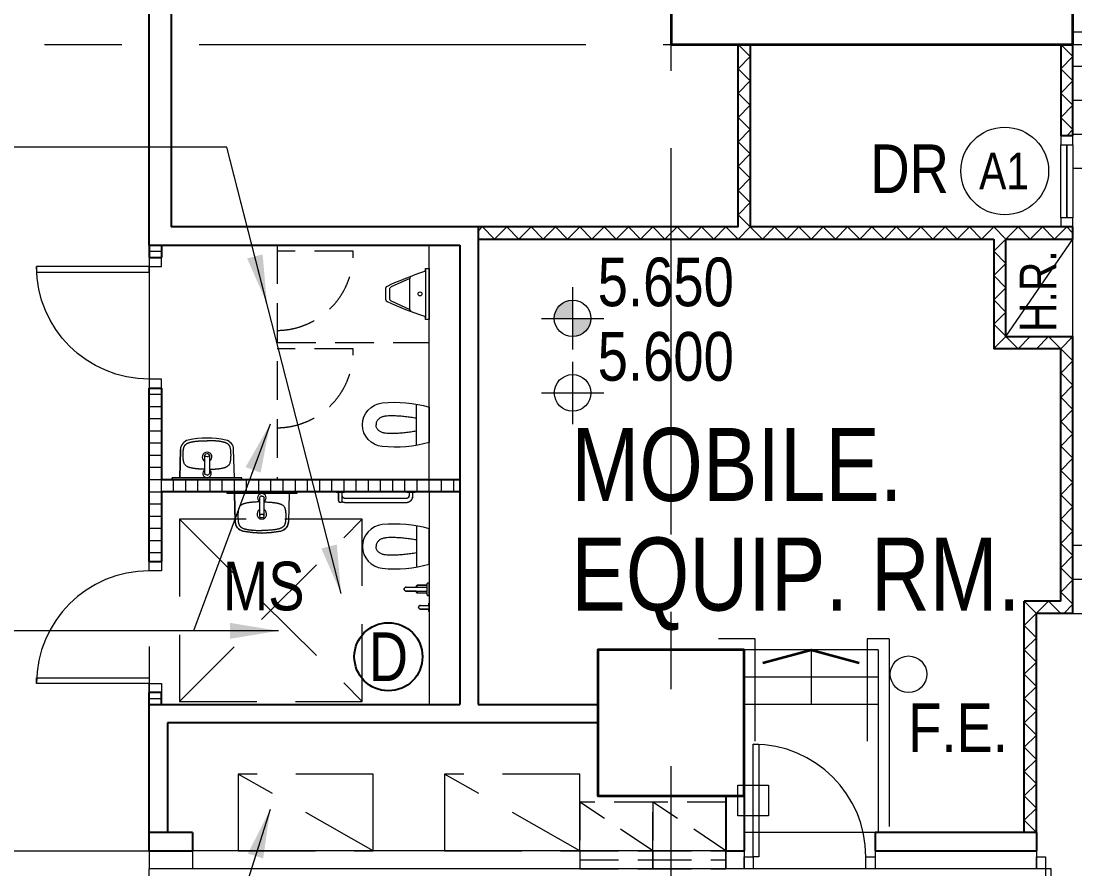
# Model space of a CAD drawing. Header units: millimetres. Extents: x 833576263 to 1668046980, y 817519639 to 1636103653.
# Drawn here: x 833988453 to 833997106, y 818040152 to 818047119 of the extents above; entities that cross this region are included whole.
import ezdxf
from ezdxf.enums import TextEntityAlignment as Align

# ---------------------------------------------------------------- set-up
doc = ezdxf.new("R2010")
doc.units = ezdxf.units.MM
doc.header["$LTSCALE"] = 100
doc.header["$MEASUREMENT"] = 0
for name, pattern in [('R_P_Grid$0$CENTER', [50.8, 31.75, -6.35, 6.35, -6.35]), ('R_P_LG$0$HIDDEN', [9.525, 6.35, -3.175]), ('R_P_LG$0$HIDDEN2', [4.7625, 3.175, -1.5875])]:
    doc.linetypes.add(name, pattern=pattern)
for name, color, linetype, lineweight in [('R_P_Grid$0$RDA0251', 1, 'R_P_Grid$0$CENTER', 18), ('R_P_LG$0$RDA0321', 7, 'Continuous', 18), ('R_P_LG$0$RDA0322', 1, 'Continuous', 18), ('R_P_LG$0$RDA04011', 4, 'Continuous', 25), ('R_P_LG$0$RDA04031', 3, 'Continuous', 25), ('R_P_LG$0$RDA0506', 7, 'Continuous', 18), ('R_P_LG$0$RDA0621', 7, 'Continuous', 13), ('R_P_LG$0$RDA0624', 7, 'Continuous', 13), ('R_P_LG$0$RDA2141', 6, 'Continuous', 13), ('R_P_LG$0$RDA2142', 1, 'Continuous', 18), ('R_P_LG$0$RDA2202', 3, 'Continuous', 25), ('R_P_LG$0$RDA2203', 11, 'Continuous', 25), ('R_P_LG$0$RDA2301', 7, 'Continuous', 18), ('R_P_LG$0$RDA2401', 1, 'Continuous', 18), ('R_P_LG$0$RDA2804S', 2, 'Continuous', 35), ('R_P_LG$0$RDA3151', 1, 'Continuous', 18), ('R_P_LG$0$RDA5801', 1, 'Continuous', 18), ('R_P_LG$0$RDA5802', 1, 'Continuous', 18), ('R_P_LG$0$RDA7401', 4, 'Continuous', 18), ('R_P_LG$0$RDA8301', 7, 'Continuous', 18)]:
    doc.layers.add(name, color=color, linetype=linetype, lineweight=lineweight)
doc.layers.add('R_P_LG$0$RDA0801', color=1, linetype='R_P_LG$0$HIDDEN2', lineweight=18, plot=False)
doc.layers.add('X-REF', color=7, linetype='Continuous')
doc.styles.add('R_P_LG$0$Arial', font='arial.ttf', dxfattribs={"width": 0.8})
doc.styles.add('R_P_LG$0$romans', font='arial.ttf', dxfattribs={"width": 0.8})
doc.dimstyles.new('R_P_LG$0$M_200LA', dxfattribs={"dimscale": 200, "dimtxt": 2.5, "dimasz": 2, "dimexe": 0.8, "dimexo": 0, "dimgap": 0.75, "dimtad": 1, "dimdec": 0, "dimrnd": 1, "dimzin": 12, "dimdsep": 46, "dimtxsty": 'R_P_LG$0$romans', "dimcen": 2, "dimdle": 1, "dimclrd": 7, "dimclre": 7, "dimclrt": 4, "dimaunit": 1, "dimadec": 3, "dimazin": 0, "dimtfac": 1, "dimtdec": 0, "dimtix": 1, "dimtmove": 2, "dimatfit": 3, "dimfxl": 1, "dimtolj": 1, "dimlwd": 18, "dimlwe": 18, "dimarcsym": 0})

# ---------------------------------------------------------------- blocks, each defined once
blk = doc.blocks.new('R_P_Grid')
at = {"layer": 'R_P_Grid$0$RDA0251'}
for p, q in [((833993790, 818027660), (833993790, 818124763.4)), ((833964515, 818046926.7), (834072885.2, 818046926.7))]:
    blk.add_line(p, q, dxfattribs=at)
blk = doc.blocks.new('R_P_LG$0$P46A_FS_Inlet_Sprinkler - Type 1-V134-LG_F _5_000 Mpd_')
at = {"layer": 'R_P_LG$0$RDA5802', "linetype": 'R_P_LG$0$HIDDEN'}
blk.add_line((-670, -75), (440, -703.3), dxfattribs=at)
blk.add_lwpolyline([(440, -75), (-670, -75), (-670, -703.3), (440, -703.3)], close=True, dxfattribs=at)
blk = doc.blocks.new('R_P_LG$0$P46A_FS_INLET_STAIRCASE - Type 1-5255599-LG_F _5_000 Mpd_')
at = {"layer": 'R_P_LG$0$RDA5802', "linetype": 'R_P_LG$0$HIDDEN2'}
for p, q in [((-175, 75), (-175, -75)), ((425, 75), (-175, 75)), ((425, 0), (-175, 0)), ((425, -75), (425, 75)), ((-175, -75), (425, -475))]:
    blk.add_line(p, q, dxfattribs=at)
blk.add_lwpolyline([(425, -75), (-175, -75), (-175, -475), (425, -475)], close=True, dxfattribs=at)
blk = doc.blocks.new('R_P_LG$0$AP_600')
at = {"layer": 'R_P_LG$0$RDA3151'}
for points in [[(0, 0), (75, 0), (75, 100), (0, 100)], [(75, 50), (75, 100), (675, 100), (675, 50)], [(675, 0), (750, 0), (750, 100), (675, 100)], [(75, 0), (75, 50), (675, 50), (675, 0)]]:
    blk.add_lwpolyline(points, close=True, dxfattribs=at)
blk = doc.blocks.new('R_P_LG$0$D-925')
at = {"layer": 'R_P_LG$0$RDA3151'}
for points in [[(75, 100), (75, 1025), (120, 1025), (120, 100)], [(0, 100), (75, 100), (75, 0), (0, 0)], [(1075, 100), (1075, 0), (1000, 0), (1000, 100)]]:
    blk.add_lwpolyline(points, close=True, dxfattribs=at)
blk.add_arc((75, 100), 925, 0, 90, dxfattribs=at)
blk = doc.blocks.new('R_P_LG$0$LMark-FFL-1')
h = blk.add_hatch(color=256)
h.paths.add_polyline_path([(0, 0.75, 0.414214), (-0.75, 0), (0, 0)])
h.paths.add_polyline_path([(0.75, 0), (0, 0), (0, -0.75, 0.414214)])
for p, q in [((0, 1.28), (0, -1.28)), ((-1.28, 0), (1.28, 0))]:
    blk.add_line(p, q)
blk.add_circle((0, 0), 0.75)
at = {"color": 7, "style": 'R_P_LG$0$romans', "width": 0.8}
blk.add_attdef('FFL', (1.03, 1.03), '', height=2, dxfattribs=at)
blk = doc.blocks.new('R_P_LG$0$LMark-SFL-1')
for p, q in [((0, 1.28), (0, -1.28)), ((-1.28, 0), (1.28, 0))]:
    blk.add_line(p, q)
blk.add_circle((0, 0), 0.75)
at = {"color": 7, "style": 'R_P_LG$0$romans', "width": 0.8}
blk.add_attdef('SFL', (1.03, 1.03), '', height=2, dxfattribs=at)
blk = doc.blocks.new('R_P_LG$0$Disable_WC_SET_1')
at = {"layer": 'R_P_LG$0$RDA7401'}
for p, q in [((435, 1089.1), (435, 1660.9)), ((450, 1660.9), (435, 1660.9)), ((450, 1660.9), (450, 1089.1)), ((435, 1599.5), (202.9, 1593.5)), ((400, 1394), (250, 1394)), ((250, 1356), (400, 1356)), ((435, 1150.5), (202.9, 1156.5)), ((450, 1089.1), (435, 1089.1)), ((378, 746.9), (445, 746.9)), ((378, 714.9), (445, 714.9)), ((450, 765.9), (445, 765.9)), ((445, 765.9), (445, 730.9)), ((445, 730.9), (445, 695.9)), ((445, 695.9), (450, 695.9)), ((450, 765.9), (450, 730.9)), ((450, 730.9), (450, 695.9)), ((362, 692.2), (362, 188.7)), ((394, 188.7), (394, 692.2)), ((-368.3, 189.8), (-368.3, 16.5)), ((-334.3, 189.8), (-334.3, 16.5)), ((450, 185), (445, 185)), ((445, 185), (445, 115)), ((450, 185), (450, 115)), ((-384.2, 16.5), (-384.2, 98.5)), ((-370, 98.5), (-384.2, 98.5)), ((-368.3, 98.5), (-384.2, 98.5)), ((-371.4, 109), (-368.3, 109)), ((-334.3, 109), (-331.1, 109)), ((-334.3, 98.5), (-318.3, 98.5)), ((-332.5, 98.5), (-318.3, 98.5)), ((-318.3, 16.5), (-318.3, 98.5)), ((169.5, 106.2), (-169.5, 106.2)), ((445, 166), (418, 166)), ((418, 134), (445, 134)), ((445, 115), (450, 115)), ((-516, 72), (-516, 5)), ((-484, 72), (-484, 5)), ((-403.1, 12.7), (-404, 0)), ((-404, 0), (-298.5, 0)), ((-399, 16.5), (-303.5, 16.5)), ((-299.4, 12.7), (-298.5, 0))]:
    blk.add_line(p, q, dxfattribs=at)
for points in [[(450, 1089.1), (435, 1089.1), (435, 1150.5), (202.9, 1156.5, -0.345297), (126.8, 1219.5, -0.107765), (126.8, 1530.5, -0.345297), (202.9, 1593.5), (435, 1599.5), (435, 1660.9), (450, 1660.9)], [(450, 115), (450, 185), (445, 185), (445, 166), (418, 166, -0.415048), (394, 188.7), (394, 692.2, -0.399812), (416.8, 714.9), (445, 714.9), (445, 695.9), (450, 695.9), (450, 765.9), (445, 765.9), (445, 746.9), (378, 746.9, 0.726793), (368.6, 718, 0.125016), (362, 692.2), (362, 188.7, 0.413899), (418, 134), (445, 134), (445, 115)], [(145.7, 0), (145.7, 0, 0.093222), (179.1, 386.7, 0.904884), (-179.1, 386.7, 0.093222), (-145.7, 0)], [(-404, 0), (-403.1, 12.7, -0.401126), (-399, 16.5), (-384.2, 16.5), (-384.2, 98.5, -0.358872), (-371.4, 109), (-368.3, 109), (-368.3, 189.8, -1), (-334.3, 189.8), (-334.3, 109), (-331.1, 109, -0.358872), (-318.3, 98.5), (-318.3, 16.5), (-303.5, 16.5, -0.401126), (-299.4, 12.7), (-298.5, 0)], [(-535, 0), (-535, 5), (-516, 5), (-516, 72, -1), (-484, 72), (-484, 5), (-465, 5), (-465, 0)]]:
    blk.add_lwpolyline(points, format="xyb", close=True, dxfattribs=at)
at = {"layer": 'R_P_LG$0$RDA7401', "flags": 128}
for points in [[(368.7, 718.2), (367.7, 716.2), (366.7, 714.2), (365.9, 712.2), (365.1, 710.1), (364.4, 708), (363.8, 705.9), (363.3, 703.8), (362.8, 701.6), (362.5, 699.4), (362.2, 697.2), (362.1, 695), (362, 692.8), (362, 692.2)], [(394, 692.2), (394, 693.1), (394.1, 694), (394.2, 694.9), (394.3, 695.8), (394.5, 696.6), (394.7, 697.5), (394.9, 698.4), (395.2, 699.2), (395.5, 700.1), (395.8, 700.9), (396.2, 701.7), (396.6, 702.5), (397.1, 703.3), (397.5, 704.1), (398.1, 704.9), (398.6, 705.6), (399.2, 706.3), (399.8, 707), (400.4, 707.7), (401.1, 708.3), (401.8, 709), (402.5, 709.6), (403.3, 710.2), (404, 710.7), (404.8, 711.2), (405.7, 711.7), (406.5, 712.2), (407.4, 712.6), (408.2, 713), (409.1, 713.3), (410.1, 713.7), (411, 714), (411.9, 714.2), (412.9, 714.4), (413.8, 714.6), (414.8, 714.7), (415.8, 714.8), (416.8, 714.9)], [(362, 188.7), (362, 186.5), (362.2, 184.3), (362.4, 182.1), (362.7, 179.9), (363.1, 177.8), (363.6, 175.6), (364.2, 173.5), (364.9, 171.4), (365.7, 169.3), (366.5, 167.2), (367.4, 165.2), (368.4, 163.3), (369.5, 161.3), (370.7, 159.5), (371.9, 157.6), (373.2, 155.8), (374.6, 154.1), (376.1, 152.5), (377.6, 150.8), (379.2, 149.3), (380.8, 147.8), (382.5, 146.4), (384.3, 145), (386.1, 143.8), (387.9, 142.6), (389.8, 141.4), (391.8, 140.4), (393.8, 139.4), (395.8, 138.5), (397.9, 137.7), (400, 136.9), (402.1, 136.3), (404.2, 135.7), (406.4, 135.2), (408.6, 134.8), (410.8, 134.5), (413, 134.2), (415.2, 134.1), (417.4, 134), (418, 134)], [(418, 166), (417, 166), (416, 166.1), (415.1, 166.2), (414.1, 166.3), (413.1, 166.5), (412.2, 166.7), (411.2, 166.9), (410.3, 167.2), (409.4, 167.5), (408.5, 167.9), (407.6, 168.2), (406.7, 168.7), (405.9, 169.1), (405.1, 169.6), (404.3, 170.1), (403.5, 170.6), (402.7, 171.2), (402, 171.8), (401.3, 172.4), (400.6, 173.1), (400, 173.7), (399.3, 174.4), (398.8, 175.2), (398.2, 175.9), (397.7, 176.6), (397.2, 177.4), (396.7, 178.2), (396.3, 179), (395.9, 179.8), (395.6, 180.7), (395.2, 181.5), (395, 182.4), (394.7, 183.2), (394.5, 184.1), (394.3, 185), (394.2, 185.8), (394.1, 186.7), (394, 187.6), (394, 188.5), (394, 188.7)]]:
    blk.add_lwpolyline(points, dxfattribs=at)
at = {"layer": 'R_P_LG$0$RDA7401'}
blk.add_lwpolyline([(-535, 0), (-465, 0), (-465, 5), (-535, 5)], close=True, dxfattribs=at)
blk.add_lwpolyline([(-145.7, 0), (-145.7, 0)], dxfattribs=at)
for centre, radius, start, end in [((205, 1513.5), 80, 91.5, 167.69855), ((840.1, 1375), 730, 167.69855, 192.30145), ((265, 1375), 39.6, 28.68646, 331.31354), ((400, 1375), 35, 212.87835, 147.12165), ((205, 1236.5), 80, 192.30145, 268.5), ((378, 730.9), 16, 90, 270), ((-351.3, 189.8), 17, 0, 180), ((-500, 72), 16, 0, 180), ((-371.4, 96), 13.1, 90, 168.96665), ((-331.1, 96), 13.1, 11.03335, 90), ((-399.1, 12.5), 4.04, 89.28016, 176.71984), ((-303.4, 12.5), 4.04, 3.28016, 90.71984)]:
    blk.add_arc(centre, radius, start, end, dxfattribs=at)
for centre, start_param, end_param in [((250, 1375), 4.712389, 7.853982), ((400, 1375), 4.712389, 6.283272), ((250, 1375), 1.570796, 4.712389)]:
    blk.add_ellipse(centre, major_axis=(0, 19), ratio=0.707107, start_param=start_param, end_param=end_param, dxfattribs=at)
at = {"layer": 'R_P_LG$0$RDA7401', "extrusion": (0, 0, -1)}
blk.add_ellipse((400, 1375), major_axis=(0, -19), ratio=0.707107, start_param=4.712389, end_param=6.283272, dxfattribs=at)
at = {"layer": 'R_P_LG$0$RDA7401'}
for points, knots in [([(365.8, 1394), (365.8, 1395.1), (365.8, 1396.2), (365.8, 1397.3), (365.7, 1402.6), (365.3, 1413.5), (364.8, 1425.8), (364.2, 1435.2), (363.8, 1441.7), (363.4, 1447.5), (362.8, 1454), (362.2, 1460.5), (361.6, 1466.1), (361, 1470.8), (360.5, 1474.7), (360, 1479), (359.1, 1484.9), (357.9, 1492.5), (356.2, 1500.9), (354.6, 1508.1), (353.3, 1513.1), (352.2, 1516.9), (351.3, 1519.6), (350.6, 1521.9), (349.9, 1523.8), (349.2, 1525.8), (348.2, 1528.4), (346.9, 1531.6), (345.1, 1535.4), (342.6, 1540.4), (338.8, 1546.3), (333.2, 1552.7), (326.6, 1557.9), (320.5, 1561.3), (315.3, 1563.5), (311.3, 1565), (307.9, 1566), (305.2, 1566.7), (303.1, 1567.1), (301.2, 1567.6), (298.8, 1568), (296, 1568.5), (292, 1569.1), (286.8, 1569.8), (279.4, 1570.5), (270.7, 1571.1), (263, 1571.5), (256.9, 1571.6), (252.5, 1571.7), (248.3, 1571.7), (242.6, 1571.7), (235.5, 1571.5), (228.4, 1571.2), (222.7, 1570.9), (218.5, 1570.6), (214.1, 1570.2), (208, 1569.6), (200.3, 1568.5), (191.6, 1566.7), (184.4, 1564.6), (179.4, 1562.6), (175.7, 1560.8), (173.2, 1559.4), (171.1, 1558.1), (169.4, 1557), (167.6, 1555.7), (165.4, 1553.9), (162.8, 1551.4), (159.9, 1548.2), (157.3, 1544.8), (154.9, 1541.1), (152.8, 1537.4), (151.2, 1534.1), (150.1, 1531.5), (149.2, 1529.5), (148.5, 1527.6), (147.6, 1525.3), (146.6, 1522.5), (145.3, 1518.6), (143.8, 1513.5), (141.9, 1506.1), (140.1, 1497.4), (138.7, 1489.6), (137.7, 1483.5), (137, 1479), (136.5, 1475), (135.9, 1470.1), (135.2, 1464.2), (134.5, 1457.4), (133.9, 1450.7), (133.4, 1444.7), (132.9, 1437.9), (132.3, 1428.1), (131.7, 1414.5), (131.1, 1396), (131, 1382.3), (131, 1375)], [0.0126149, 0.0126149, 0.0126149, 0.0126149, 0.0149565, 0.0149565, 0.0149565, 0.0263158, 0.0394737, 0.0460526, 0.0526316, 0.0592105, 0.0657895, 0.0789474, 0.0921053, 0.0986842, 0.1052632, 0.1118421, 0.1184211, 0.1315789, 0.1447368, 0.1578947, 0.1710526, 0.1842105, 0.1973684, 0.2039474, 0.2105263, 0.2171053, 0.2236842, 0.2368421, 0.25, 0.2631579, 0.2894737, 0.3157895, 0.3421053, 0.3684211, 0.3815789, 0.3947368, 0.4078947, 0.4144737, 0.4210526, 0.4276316, 0.4342105, 0.4473684, 0.4605263, 0.4736842, 0.4868421, 0.5, 0.5131579, 0.5197368, 0.5263158, 0.5328947, 0.5394737, 0.5526316, 0.5657895, 0.5723684, 0.5789474, 0.5855263, 0.5921053, 0.6052632, 0.6184211, 0.6315789, 0.6447368, 0.6578947, 0.6710526, 0.6776316, 0.6842105, 0.6907895, 0.6973684, 0.7105263, 0.7236842, 0.7368421, 0.75, 0.7631579, 0.7763158, 0.7828947, 0.7894737, 0.7960526, 0.8026316, 0.8157895, 0.8289474, 0.8421053, 0.8552632, 0.8684211, 0.8815789, 0.8881579, 0.8947368, 0.9013158, 0.9078947, 0.9210526, 0.9342105, 0.9407895, 0.9473684, 0.9539474, 0.9605263, 0.9736842, 0.9868421, 1, 1, 1, 1]), ([(365.8, 1356), (365.8, 1354.9), (365.8, 1353.8), (365.8, 1352.7), (365.7, 1347.4), (365.3, 1336.5), (364.8, 1324.2), (364.2, 1314.8), (363.8, 1308.3), (363.4, 1302.5), (362.8, 1296), (362.2, 1289.5), (361.6, 1283.9), (361, 1279.2), (360.5, 1275.3), (360, 1271), (359.1, 1265.1), (357.9, 1257.5), (356.2, 1249.1), (354.6, 1241.9), (353.3, 1236.9), (352.2, 1233.1), (351.3, 1230.4), (350.6, 1228.1), (349.9, 1226.2), (349.2, 1224.2), (348.2, 1221.6), (346.9, 1218.4), (345.1, 1214.6), (342.6, 1209.6), (338.8, 1203.7), (333.2, 1197.3), (326.6, 1192.1), (320.5, 1188.7), (315.3, 1186.5), (311.3, 1185), (307.9, 1184), (305.2, 1183.3), (303.1, 1182.9), (301.2, 1182.4), (298.8, 1182), (296, 1181.5), (292, 1180.9), (286.8, 1180.2), (279.4, 1179.5), (270.7, 1178.9), (263, 1178.5), (256.9, 1178.4), (252.5, 1178.3), (248.3, 1178.3), (242.6, 1178.3), (235.5, 1178.5), (228.4, 1178.8), (222.7, 1179.1), (218.5, 1179.4), (214.1, 1179.8), (208, 1180.4), (200.3, 1181.5), (191.6, 1183.3), (184.4, 1185.4), (179.4, 1187.4), (175.7, 1189.2), (173.2, 1190.6), (171.1, 1191.9), (169.4, 1193), (167.6, 1194.3), (165.4, 1196.1), (162.8, 1198.6), (159.9, 1201.8), (157.3, 1205.2), (154.9, 1208.9), (152.8, 1212.6), (151.2, 1215.9), (150.1, 1218.5), (149.2, 1220.5), (148.5, 1222.4), (147.6, 1224.7), (146.6, 1227.5), (145.3, 1231.4), (143.8, 1236.5), (141.9, 1243.9), (140.1, 1252.6), (138.7, 1260.4), (137.7, 1266.5), (137, 1271), (136.5, 1275), (135.9, 1279.9), (135.2, 1285.8), (134.5, 1292.6), (133.9, 1299.3), (133.4, 1305.3), (132.9, 1312.1), (132.3, 1321.9), (131.7, 1335.5), (131.1, 1354), (131, 1367.7), (131, 1375)], [0.0126149, 0.0126149, 0.0126149, 0.0126149, 0.0149565, 0.0149565, 0.0149565, 0.0263158, 0.0394737, 0.0460526, 0.0526316, 0.0592105, 0.0657895, 0.0789474, 0.0921053, 0.0986842, 0.1052632, 0.1118421, 0.1184211, 0.1315789, 0.1447368, 0.1578947, 0.1710526, 0.1842105, 0.1973684, 0.2039474, 0.2105263, 0.2171053, 0.2236842, 0.2368421, 0.25, 0.2631579, 0.2894737, 0.3157895, 0.3421053, 0.3684211, 0.3815789, 0.3947368, 0.4078947, 0.4144737, 0.4210526, 0.4276316, 0.4342105, 0.4473684, 0.4605263, 0.4736842, 0.4868421, 0.5, 0.5131579, 0.5197368, 0.5263158, 0.5328947, 0.5394737, 0.5526316, 0.5657895, 0.5723684, 0.5789474, 0.5855263, 0.5921053, 0.6052632, 0.6184211, 0.6315789, 0.6447368, 0.6578947, 0.6710526, 0.6776316, 0.6842105, 0.6907895, 0.6973684, 0.7105263, 0.7236842, 0.7368421, 0.75, 0.7631579, 0.7763158, 0.7828947, 0.7894737, 0.7960526, 0.8026316, 0.8157895, 0.8289474, 0.8421053, 0.8552632, 0.8684211, 0.8815789, 0.8881579, 0.8947368, 0.9013158, 0.9078947, 0.9210526, 0.9342105, 0.9407895, 0.9473684, 0.9539474, 0.9605263, 0.9736842, 0.9868421, 1, 1, 1, 1]), ([(-53, 106.2), (-55.6, 121.4), (-60.2, 151.9), (-66, 197.8), (-69.9, 236.1), (-71.9, 266.9), (-72.8, 290), (-73, 313.1), (-72.6, 336.2), (-70.9, 355.4), (-68.3, 370.6), (-65.6, 381.9), (-61.8, 392.8), (-56.6, 403.2), (-50, 412.7), (-42.1, 421.1), (-33, 428.3), (-22.7, 433.8), (-11.6, 437), (-3.8, 437.6), (0, 437.6)], [0, 0, 0, 0, 0.125, 0.25, 0.375, 0.4375, 0.5, 0.5625, 0.625, 0.6875, 0.71875, 0.75, 0.78125, 0.8125, 0.84375, 0.875, 0.90625, 0.9375, 0.96875, 1, 1, 1, 1]), ([(53, 106.2), (55.6, 121.4), (60.2, 151.9), (66, 197.8), (69.9, 236.1), (71.9, 266.9), (72.8, 290), (73, 313.1), (72.6, 336.2), (70.9, 355.4), (68.3, 370.6), (65.6, 381.9), (61.8, 392.8), (56.6, 403.2), (50, 412.7), (42.1, 421.1), (33, 428.3), (22.7, 433.8), (11.6, 437), (3.8, 437.6), (0, 437.6)], [0, 0, 0, 0, 0.125, 0.25, 0.375, 0.4375, 0.5, 0.5625, 0.625, 0.6875, 0.71875, 0.75, 0.78125, 0.8125, 0.84375, 0.875, 0.90625, 0.9375, 0.96875, 1, 1, 1, 1])]:
    blk.add_open_spline(points, degree=3, knots=knots, dxfattribs=at)
blk = doc.blocks.new('R_P_LG$0$DD_1350-1350')
at = {"layer": 'R_P_LG$0$RDA3151'}
for points in [[(0, -100), (0, 0), (75, 0), (75, -100)], [(2850, -100), (2775, -100), (2775, 0), (2850, 0)], [(75, -1450), (120, -1450), (120, -100), (75, -100)], [(2775, -100), (2775, -1450), (2730, -1450), (2730, -100)]]:
    blk.add_lwpolyline(points, close=True, dxfattribs=at)
for centre, start, end in [((75, -100), 270, 0), ((2775, -100), 180, 270)]:
    blk.add_arc(centre, 1350, start, end, dxfattribs=at)
blk = doc.blocks.new('R_P_LG$0$P46A_Sanit_Urinal - RDA_SANIT_Urinal-1173893-LG_F _5_000 Mpd_')
at = {"layer": 'R_P_LG$0$RDA7401'}
for p, q in [((834015809.3, 818089098.3), (834015809.3, 818089111.3)), ((834015809.3, 818089111.3), (834015840, 818089111.3)), ((834015809.3, 818089098.3), (834015809.3, 818088705.2)), ((834015840, 818089111.3), (834015840, 818088692.2)), ((834015679, 818089029.6), (834015526.7, 818088958.6)), ((834015679, 818088773.9), (834015679, 818089029.6)), ((834015484.1, 818088851.9), (834015484.1, 818088951.3)), ((834015512, 818088935.5), (834015512, 818088867.9)), ((834015526.7, 818088844.8), (834015679, 818088773.9)), ((834015809.3, 818088692.2), (834015809.3, 818088705.2)), ((834015840, 818088692.2), (834015809.3, 818088692.2))]:
    blk.add_line(p, q, dxfattribs=at)
for centre, radius, start, end in [((834016746.6, 818086239.3), 2998.9, 108.41036, 114.70381), ((834015794.9, 818089098.3), 14.3, 288.41036, 0), ((834016746.6, 818091570.3), 3004.7, 245.34801, 251.62732)]:
    blk.add_arc(centre, radius, start, end, dxfattribs=at)
for centre, major_axis, start_param, end_param in [((834015703.6, 818089025.7), (-7.7, 23.7), 0.360703, 1.101496), ((834015499.9, 818088949.3), (-10.5, 11.9), 5.990287, 7.007246), ((834015537.4, 818088935.5), (24.8, 5.5), 1.788866, 2.923523), ((834015499.9, 818088853.8), (-15.5, 3.4), 0.337804, 1.355667), ((834015537.4, 818088867.9), (0, 25.4), 1.570796, 2.705453), ((834015703.6, 818088777.7), (7.7, 23.7), 2.040097, 2.780889), ((834015795, 818088705.2), (14.3, 0), 0, 1.250133)]:
    blk.add_ellipse(centre, major_axis=major_axis, ratio=1, start_param=start_param, end_param=end_param, dxfattribs=at)
blk.add_ellipse((834015763.8, 818088901.7), major_axis=(0, 15.9), ratio=1, dxfattribs=at)
blk = doc.blocks.new('R_P_LG')
at = {"layer": 'R_P_LG$0$RDA0621'}
h = blk.add_hatch(dxfattribs=at)
h.set_pattern_fill('_USER', color=256, scale=141.4, angle=45, double=1, pattern_type=0)
h.set_pattern_definition([(45, (833994440, 818045426.7), (-99.985, 99.985), []), (135, (833994440, 818045426.7), (-99.985, -99.985), [])])
h.paths.add_polyline_path([(833994440, 818046926.7), (833994340, 818046926.7), (833994340, 818045426.7), (833994440, 818045426.7)])
h = blk.add_hatch(dxfattribs=at)
h.set_pattern_fill('_USER', color=256, scale=141.4, angle=45, double=1, pattern_type=0)
h.set_pattern_definition([(45, (833996990, 818046926.7), (-99.985, 99.985), []), (135, (833996990, 818046926.7), (-99.985, -99.985), [])])
h.paths.add_polyline_path([(833997090, 818046926.7), (833996990, 818046926.7), (833996990, 818046176.7), (833997090, 818046176.7)])
h = blk.add_hatch(dxfattribs=at)
h.set_pattern_fill('_USER', color=256, scale=141.4, angle=45, double=1, pattern_type=0)
h.set_pattern_definition([(45, (833994440, 818045426.7), (-99.985, 99.985), []), (135, (833994440, 818045426.7), (-99.985, -99.985), [])])
h.paths.add_polyline_path([(833997090, 818045426.7), (833992205, 818045426.7), (833992205, 818045326.7), (833997090, 818045326.7)])
h = blk.add_hatch(dxfattribs=at)
h.set_pattern_fill('_USER', color=256, scale=141.4, angle=45, double=1, pattern_type=0)
h.set_pattern_definition([(45, (833996540, 818045326.7), (-99.985, 99.985), []), (135, (833996540, 818045326.7), (-99.985, -99.985), [])])
h.paths.add_polyline_path([(833996540, 818045326.7), (833996440, 818045326.7), (833996440, 818044426.7), (833996739.849, 818044426.7), (833996740.0906, 818044526.7), (833996540, 818044526.7)])
h = blk.add_hatch(dxfattribs=at)
h.set_pattern_fill('_USER', color=256, scale=100, double=1, pattern_type=0)
h.set_pattern_definition([(0, (833989505, 818045226.7), (0, 100), []), (90, (833989505, 818045226.7), (-100, 6e-15), [])])
h.paths.add_polyline_path([(833989505, 818045176.6997), (833989605, 818045176.6997), (833989605, 818045276.6997), (833989505, 818045276.6997)])
h = blk.add_hatch(dxfattribs=at)
h.set_pattern_fill('_USER', color=256, scale=141.4, angle=45, double=1, pattern_type=0)
h.set_pattern_definition([(45, (833996990, 818044426.7), (-99.985, 99.985), []), (135, (833996990, 818044426.7), (-99.985, -99.985), [])])
h.paths.add_polyline_path([(833997090, 818044526.7), (833996790.0302, 818044526.7), (833996790.0302, 818044426.7), (833996990, 818044426.7), (833996990, 818042251.7), (833997090, 818042251.7)])
h = blk.add_hatch(dxfattribs=at)
h.set_pattern_fill('_USER', color=256, scale=100, double=1, pattern_type=0)
h.set_pattern_definition([(0, (833989605, 818043351.7), (0, 100), []), (90, (833989605, 818043351.7), (-100, 6e-15), [])])
h.paths.add_polyline_path([(833989505, 818042676.7), (833989605, 818042676.7), (833989605, 818043251.7), (833992055, 818043251.7), (833992055, 818043351.7), (833989605, 818043351.7), (833989605, 818044101.6997), (833989505, 818044101.6997)])
h = blk.add_hatch(dxfattribs=at)
h.set_pattern_fill('_USER', color=256, scale=141.4, angle=45, double=1, pattern_type=0)
h.set_pattern_definition([(45, (833996790, 818042251.7), (-99.985, 99.985), []), (135, (833996790, 818042251.7), (-99.985, -99.985), [])])
h.paths.add_polyline_path([(833996690, 818040451.7), (833996790, 818040451.7), (833996790, 818042251.7), (833996990, 818042251.7), (833996990, 818042351.7), (833996690, 818042351.7)])
at = {"layer": 'R_P_LG$0$RDA0624', "lineweight": 18}
h = blk.add_hatch(dxfattribs=at)
h.set_pattern_fill('DOTS', color=4, scale=90, angle=45, style=0)
h.set_pattern_definition([(45, (0, 0), (-50.513940681, 151.541822043), [0, -142.875])])
edge = h.paths.add_edge_path()
edge.add_arc((834065390, 818020126.7), 13000, 75, 90)
edge.add_line((834065390, 818033126.7), (833989233.5977, 818033126.7))
edge.add_arc((833989233.5977, 818040126.7), 7000, 227.47847394, 269.99999999, ccw=False)
edge.add_line((833984502.5276, 818034967.5358), (833978583.9299, 818040395.0234))
edge.add_arc((833983315, 818045554.1877), 7000, 180, 227.47847394, ccw=False)
edge.add_line((833976315, 818045554.1877), (833976315, 818098726.7))
edge.add_arc((833983314.9761, 818098726.7099), 6999.9761, 115.841715, 180.00008101, ccw=False)
edge.add_line((833980263.7812, 818105026.7), (834002230.1033, 818105026.7))
edge.add_line((834002230.1033, 818105026.7), (834002230.4132, 818116699.7))
edge.add_line((834002230.4132, 818116699.7), (833958315, 818116699.7))
edge.add_line((833958315, 818116699.7), (833958315, 818110699.7))
edge.add_line((833958315, 818110699.7), (833963315, 818110699.7))
edge.add_arc((833963315, 818103699.7), 7000, 0, 90, ccw=False)
edge.add_line((833970315, 818103699.7), (833970315, 818045554.1877))
edge.add_arc((833983315, 818045554.1877), 13000, 180, 227.47847393)
edge.add_line((833974528.727, 818035972.8826), (833980447.3247, 818030545.395))
edge.add_arc((833989233.5977, 818040126.7), 13000, 227.47847393, 270)
edge.add_line((833989233.5977, 818027126.7), (834065245.1822, 818027126.7))
edge.add_arc((834065245.1822, 818019026.7), 8100, 75, 90, ccw=False)
edge.add_line((834067341.6165, 818026850.6992), (834090782.7579, 818020569.6643))
edge.add_arc((834094147.4055, 818033126.7), 13000, 255, 270)
edge.add_line((834094147.4055, 818020126.7), (834118759.2741, 818020126.7))
edge.add_arc((834118759.2741, 818033126.7), 13000, 270, 282.26165437)
edge.add_line((834121520.1679, 818020423.257), (834124956.9903, 818021170.1963))
edge.add_arc((834126677.2395, 818013254.9741), 8100, 20.44433993, 102.26165437, ccw=False)
edge.add_arc((834190761.1764, 818035930.696), 59878.7776, 183.670517332, 199.356395537, ccw=False)
edge.add_line((834131005.2286, 818032097.3284), (834127870.7181, 818029996.4247))
edge.add_line((834127870.7181, 818029996.4247), (834126362.9837, 818029715.8154))
edge.add_arc((834117071.8823, 818047426.7), 20000, 270, 297.68143099, ccw=False)
edge.add_line((834117071.8823, 818027426.7), (834089164.0869, 818027426.7))
edge.add_arc((834089164.0869, 818033426.7), 6000, 255.00000001, 270, ccw=False)
edge.add_line((834087611.1726, 818027631.1451), (834068754.6476, 818032683.7357))
at = {"layer": 'R_P_LG$0$RDA04031', "color": 4, "lineweight": 25}
blk.add_circle((833991469.1518, 818041895.2778), 280, dxfattribs=at)
at = {"layer": 'R_P_LG$0$RDA0506'}
blk.add_circle((833996530, 818045886.5968), 360, dxfattribs=at)
at = {"layer": 'R_P_LG$0$RDA0621'}
blk.add_line((833989505, 818041551.7), (833989605, 818041551.7), dxfattribs=at)
at = {"layer": 'R_P_LG$0$RDA0801'}
for p, q in [((833990555, 818045276.6997), (833990555, 818043351.7)), ((833990555, 818044476.6997), (833991805, 818044476.6997))]:
    blk.add_line(p, q, dxfattribs=at)
for points in [[(833990555, 818044576.6997, 0.422254231), (833991180, 818045226.6997), (833990555, 818045226.6997)], [(833990555, 818043776.6997, 0.422254231), (833991180, 818044426.6997), (833990555, 818044426.6997)]]:
    blk.add_lwpolyline(points, format="xyb", dxfattribs=at)
at = {"layer": 'R_P_LG$0$RDA2141'}
blk.add_line((833983740, 818040301.7), (833989505, 818040301.7), dxfattribs=at)
at = {"layer": 'R_P_LG$0$RDA2142'}
for p, q in [((833989505, 818040301.7), (833989505, 818040151.7)), ((833994390, 818040301.7), (833989505, 818040301.7)), ((833989860, 818040301.7), (833989860, 818040151.7)), ((833994240, 818040301.7), (833994240, 818040151.7)), ((833994390, 818040301.7), (833994390, 818040151.7)), ((833995465, 818040301.7), (833995465, 818040151.7)), ((833996790, 818040301.7), (833996790, 818040151.7)), ((833994390, 818040151.7), (833989505, 818040151.7)), ((833996790, 818040151.7), (833995465, 818040151.7))]:
    blk.add_line(p, q, dxfattribs=at)
at = {"layer": 'R_P_LG$0$RDA2202'}
for p, q in [((833989505, 818045276.6997), (833989505, 818055576.7)), ((833989685, 818055576.7), (833989685, 818045426.6997)), ((833992205, 818045426.6997), (833989685, 818045426.6997)), ((833992205, 818045426.6997), (833992205, 818041501.7)), ((833989505, 818045276.6997), (833992055, 818045276.6997)), ((833992055, 818045276.6997), (833992055, 818041501.7)), ((833989505, 818041501.7), (833992055, 818041501.7)), ((833989505, 818040301.7), (833989505, 818041501.7)), ((833992205, 818041501.7), (833993190, 818041501.7)), ((833993190, 818041351.7), (833989655, 818041351.7)), ((833989655, 818041351.7), (833989655, 818040451.7)), ((833994240, 818040751.7), (833994240, 818040301.7)), ((833994390, 818040751.7), (833994390, 818040301.7)), ((833989860, 818040451.7), (833989505, 818040451.7)), ((833989860, 818040451.7), (833989860, 818040301.7)), ((833996790, 818040451.7), (833995465, 818040451.7)), ((833995465, 818040451.7), (833995465, 818040301.7)), ((833996790, 818040451.7), (833996790, 818040301.7)), ((833989505, 818040301.7), (833989860, 818040301.7)), ((833994240, 818040301.7), (833994390, 818040301.7)), ((833995465, 818040301.7), (833996790, 818040301.7))]:
    blk.add_line(p, q, dxfattribs=at)
at = {"layer": 'R_P_LG$0$RDA2203'}
for p, q in [((833994340, 818045426.7), (833994340, 818046926.7)), ((833994440, 818046926.7), (833994440, 818045426.7)), ((833996990, 818046926.7), (833996990, 818046176.7)), ((833997090, 818046176.7), (833997090, 818046926.7)), ((833997090, 818046176.7), (833996990, 818046176.7)), ((833994340, 818045426.7), (833992205, 818045426.7)), ((833997090, 818045426.7), (833994440, 818045426.7)), ((833997090, 818045326.7), (833997090, 818045426.7)), ((833992205, 818045326.7), (833996440, 818045326.7)), ((833996440, 818045326.7), (833996440, 818044426.7)), ((833996540, 818045326.7), (833997090, 818045326.7)), ((833996540, 818044526.7), (833996540, 818045326.7)), ((833989505, 818045276.6997), (833989505, 818045176.6997)), ((833989605, 818045276.6997), (833989605, 818045176.6997)), ((833989505, 818045176.6997), (833989605, 818045176.6997)), ((833996540, 818044526.7), (833997090, 818044526.7)), ((833997090, 818042251.7), (833997090, 818044526.7)), ((833996990, 818044426.7), (833996440, 818044426.7)), ((833996990, 818042351.7), (833996990, 818044426.7)), ((833989505, 818042676.7), (833989505, 818044101.6997)), ((833989505, 818044101.6997), (833989605, 818044101.6997)), ((833989605, 818044101.6997), (833989605, 818043351.7)), ((833989605, 818043351.7), (833992055, 818043351.7)), ((833992055, 818043251.7), (833989605, 818043251.7)), ((833989605, 818043251.7), (833989605, 818042676.7)), ((833989505, 818042676.7), (833989605, 818042676.7)), ((833996690, 818040451.7), (833996690, 818042351.7)), ((833996990, 818042351.7), (833996690, 818042351.7)), ((833996790, 818040451.7), (833996790, 818042251.7)), ((833997090, 818042251.7), (833996790, 818042251.7)), ((833989605, 818041601.7), (833989505, 818041601.7)), ((833989505, 818041501.7), (833989505, 818041601.7)), ((833989605, 818041501.7), (833989605, 818041601.7))]:
    blk.add_line(p, q, dxfattribs=at)
at = {"layer": 'R_P_LG$0$RDA2301'}
for p, q in [((833989505, 818045176.6997), (833989505, 818044101.6997)), ((833989505, 818041979.0019), (833989505, 818041601.7)), ((833995465, 818040451.7), (833994390, 818040451.7)), ((833989505, 818037876.7), (833989505, 818040151.7)), ((833995465, 818040151.7), (833994390, 818040151.7))]:
    blk.add_line(p, q, dxfattribs=at)
at = {"layer": 'R_P_LG$0$RDA2401'}
for p, q in [((833999690, 818047026.7), (833997090, 818047026.7)), ((833999690, 818046746.7), (833997090, 818046746.7)), ((833999690, 818046466.7), (833997090, 818046466.7)), ((833999690, 818046186.7), (833997090, 818046186.7)), ((833999690, 818045906.7), (833997090, 818045906.7)), ((833997090, 818042811.7), (833999690, 818042811.7)), ((833997090, 818042531.7), (833999690, 818042531.7)), ((833997090, 818042251.7), (833999690, 818042251.7)), ((833994480, 818042041.7), (833994180, 818042041.7)), ((833994480, 818041201.7), (833994480, 818042041.7)), ((833995400, 818042041.7), (833995400, 818041201.7)), ((833995580, 818042041.7), (833995400, 818042041.7)), ((833995580, 818042041.7), (833995580, 818040501.7)), ((833995490, 818041951.7), (833994390, 818041951.7)), ((833994940, 818041951.7), (833994940, 818041501.7)), ((833995490, 818041951.7), (833995490, 818040451.7)), ((833995490, 818041726.7), (833994390, 818041726.7)), ((833995490, 818041501.7), (833994390, 818041501.7))]:
    blk.add_line(p, q, dxfattribs=at)
at = {"layer": 'R_P_LG$0$RDA2401', "color": 3, "lineweight": 35}
blk.add_lwpolyline([(833994543.9704, 818041845.5842), (833994940, 818041951.7), (833995336.0296, 818041845.5842)], dxfattribs=at)
at = {"layer": 'R_P_LG$0$RDA2804S'}
for points in [[(833995590, 818055726.7), (833993790, 818055726.7), (833993790, 818046926.7), (833997090, 818046926.7), (833997090, 818047426.7), (833994290, 818047426.7), (833994290, 818055326.7), (833995590, 818055326.7)], [(833994390, 818041951.7), (833993190, 818041951.7), (833993190, 818040751.7), (833994390, 818040751.7)]]:
    blk.add_lwpolyline(points, close=True, dxfattribs=at)
at = {"layer": 'R_P_LG$0$RDA3151'}
blk.add_lwpolyline([(833994338.5294, 818040587.7294), (833994338.5294, 818040840.6706), (833994591.4706, 818040840.6706), (833994591.4706, 818040587.7294)], close=True, dxfattribs=at)
at = {"layer": 'R_P_LG$0$RDA5801'}
blk.add_circle((833995740, 818041751.7), 150, dxfattribs=at)
at = {"layer": 'R_P_LG$0$RDA5802'}
blk.add_line((833996540, 818044526.7), (833997090, 818045326.7), dxfattribs=at)
blk.add_lwpolyline([(833997090, 818044526.7), (833997090, 818045326.7), (833996540, 818045326.7), (833996540, 818044526.7)], close=True, dxfattribs=at)
at = {"layer": 'R_P_LG$0$RDA7401'}
for p, q in [((833991805, 818043351.7), (833991805, 818045276.6997)), ((833991698.7573, 818043632.2083), (833991698.7573, 818043971.1921)), ((833989755.4639, 818043366.7), (833989761.5416, 818043598.798)), ((833989961, 818043401.7), (833989961, 818043551.7)), ((833989999, 818043551.7), (833989999, 818043401.7)), ((833990204.5361, 818043366.7), (833990198.4584, 818043598.798)), ((833990265.9465, 818043366.7), (833989694.0535, 818043366.7)), ((833989694.0535, 818043351.7), (833989694.0535, 818043366.7)), ((833989694.0535, 818043351.7), (833990265.9465, 818043351.7)), ((833990265.9465, 818043351.7), (833990265.9465, 818043366.7)), ((833991805, 818043251.7), (833991805, 818041501.7))]:
    blk.add_line(p, q, dxfattribs=at)
for points in [[(833991805, 818043655.9848), (833991805, 818043655.9848, -0.09322243), (833991418.2778, 818043622.5955, -0.904884428), (833991418.2778, 818043980.8049, -0.09322243), (833991805, 818043947.4156)], [(833990265.9465, 818043351.7), (833990265.9465, 818043366.7), (833990204.5361, 818043366.7), (833990198.4584, 818043598.798, 0.345296947), (833990135.5303, 818043674.8671, 0.107764699), (833989824.4698, 818043674.8671, 0.345296947), (833989761.5416, 818043598.798), (833989755.4639, 818043366.7), (833989694.0535, 818043366.7), (833989694.0535, 818043351.7)]]:
    blk.add_lwpolyline(points, format="xyb", close=True, dxfattribs=at)
blk.add_lwpolyline([(833991805, 818043947.433), (833991805, 818043947.4156)], dxfattribs=at)
for centre, radius, start, end in [((833989841.5142, 818043596.7039), 80, 102.30145133, 178.500001), ((833989980, 818042961.6278), 730, 77.69854867, 102.30145133), ((833990118.4858, 818043596.7039), 80, 1.499999, 77.69854867), ((833989980, 818043536.7), 39.582, 298.68646198, 241.31353802), ((833989980, 818043401.7), 35, 122.87835151, 57.12164849)]:
    blk.add_arc(centre, radius, start, end, dxfattribs=at)
at = {"layer": 'R_P_LG$0$RDA7401', "extrusion": (0, 0, -1)}
for centre, ratio, start_param, end_param in [((833989980, 818043551.7), 0.707106772, 4.71238898, 7.853981634), ((833989980, 818043551.7), 0.707106785, 1.570796327, 4.71238898), ((833989980, 818043401.7), 0.707106772, 4.71238898, 6.283271851)]:
    blk.add_ellipse(centre, major_axis=(-19, 0), ratio=ratio, start_param=start_param, end_param=end_param, dxfattribs=at)
at = {"layer": 'R_P_LG$0$RDA7401'}
blk.add_ellipse((833989980, 818043401.7), major_axis=(19, 0), ratio=0.707106772, start_param=4.71238898, end_param=6.283271851, dxfattribs=at)
for points, knots in [([(833991698.7573, 818043854.6815), (833991683.5669, 818043857.3105), (833991653.0992, 818043861.9398), (833991607.2269, 818043867.7398), (833991568.8892, 818043871.6094), (833991538.1288, 818043873.5962), (833991515.0273, 818043874.4708), (833991491.911, 818043874.7394), (833991468.7938, 818043874.3013), (833991449.5834, 818043872.6189), (833991434.3869, 818043870.0145), (833991423.143, 818043867.2993), (833991412.2051, 818043863.5036), (833991401.8491, 818043858.3093), (833991392.3248, 818043851.7045), (833991383.8973, 818043843.7518), (833991376.6819, 818043834.6766), (833991371.1918, 818043824.4382), (833991368.0143, 818043813.2575), (833991367.4001, 818043805.5421), (833991367.4007, 818043801.6915)], [0, 0, 0, 0, 0.125, 0.25, 0.375, 0.4375, 0.5, 0.5625, 0.625, 0.6875, 0.71875, 0.75, 0.78125, 0.8125, 0.84375, 0.875, 0.90625, 0.9375, 0.96875, 1, 1, 1, 1]), ([(833991698.7573, 818043748.7189), (833991683.5669, 818043746.0899), (833991653.0992, 818043741.4605), (833991607.2269, 818043735.6606), (833991568.8892, 818043731.791), (833991538.1288, 818043729.8042), (833991515.0273, 818043728.9296), (833991491.911, 818043728.661), (833991468.7938, 818043729.0991), (833991449.5834, 818043730.7815), (833991434.3869, 818043733.3859), (833991423.143, 818043736.1011), (833991412.2051, 818043739.8968), (833991401.8491, 818043745.0911), (833991392.3248, 818043751.6959), (833991383.8973, 818043759.6486), (833991376.6819, 818043768.7238), (833991371.1918, 818043778.9622), (833991368.0143, 818043790.1429), (833991367.4001, 818043797.8583), (833991367.4007, 818043801.7089)], [0, 0, 0, 0, 0.125, 0.25, 0.375, 0.4375, 0.5, 0.5625, 0.625, 0.6875, 0.71875, 0.75, 0.78125, 0.8125, 0.84375, 0.875, 0.90625, 0.9375, 0.96875, 1, 1, 1, 1]), ([(833989961, 818043435.8673), (833989959.8837, 818043435.8873), (833989958.7784, 818043435.9087), (833989957.6841, 818043435.9317), (833989952.3755, 818043436.0433), (833989941.4769, 818043436.3618), (833989929.1743, 818043436.9234), (833989919.8313, 818043437.4678), (833989913.2779, 818043437.9076), (833989907.5064, 818043438.3451), (833989901.0302, 818043438.888), (833989894.533, 818043439.506), (833989888.9115, 818043440.1086), (833989884.1691, 818043440.6656), (833989880.2576, 818043441.1561), (833989875.9614, 818043441.7355), (833989870.0702, 818043442.5953), (833989862.547, 818043443.8348), (833989854.0797, 818043445.486), (833989846.939, 818043447.1227), (833989841.873, 818043448.445), (833989838.0982, 818043449.5252), (833989835.3828, 818043450.364), (833989833.1094, 818043451.1092), (833989831.2244, 818043451.7554), (833989829.2262, 818043452.4762), (833989826.6211, 818043453.467), (833989823.384, 818043454.8001), (833989819.5727, 818043456.5582), (833989814.6082, 818043459.1487), (833989808.6855, 818043462.9135), (833989802.3415, 818043468.4818), (833989797.0682, 818043475.0866), (833989793.6555, 818043481.248), (833989791.4557, 818043486.4247), (833989790.0458, 818043490.4024), (833989789.0467, 818043493.7806), (833989788.3434, 818043496.4976), (833989787.8516, 818043498.5805), (833989787.4285, 818043500.5439), (833989786.9585, 818043502.91), (833989786.4575, 818043505.7335), (833989785.8581, 818043509.6522), (833989785.1921, 818043514.9019), (833989784.4819, 818043522.2817), (833989783.891, 818043531.0121), (833989783.5407, 818043538.7429), (833989783.3659, 818043544.8179), (833989783.2911, 818043549.1775), (833989783.2688, 818043553.4076), (833989783.306, 818043559.0978), (833989783.4792, 818043566.202), (833989783.7957, 818043573.3104), (833989784.1369, 818043579.0095), (833989784.4407, 818043583.2483), (833989784.8134, 818043587.6188), (833989785.4407, 818043593.7083), (833989786.5012, 818043601.4495), (833989788.2856, 818043610.1298), (833989790.4381, 818043617.3419), (833989792.4199, 818043622.3455), (833989794.1603, 818043625.9838), (833989795.581, 818043628.536), (833989796.8808, 818043630.6223), (833989798.0284, 818043632.318), (833989799.3296, 818043634.0704), (833989801.1382, 818043636.2911), (833989803.593, 818043638.9245), (833989806.8035, 818043641.8074), (833989810.245, 818043644.4157), (833989813.8711, 818043646.7595), (833989817.6416, 818043648.8673), (833989820.8787, 818043650.4541), (833989823.4996, 818043651.6277), (833989825.5171, 818043652.4787), (833989827.4258, 818043653.2395), (833989829.7331, 818043654.1147), (833989832.497, 818043655.0962), (833989836.3511, 818043656.3544), (833989841.5402, 818043657.8857), (833989848.8819, 818043659.7656), (833989857.618, 818043661.6457), (833989865.4011, 818043663.0469), (833989871.5058, 818043664.0141), (833989875.9617, 818043664.6639), (833989880.0219, 818043665.2125), (833989884.9477, 818043665.8344), (833989890.7913, 818043666.5051), (833989897.5516, 818043667.1911), (833989904.2956, 818043667.7921), (833989910.3093, 818043668.2755), (833989917.142, 818043668.7605), (833989926.8889, 818043669.3596), (833989940.4767, 818043670.0114), (833989958.961, 818043670.5566), (833989972.7454, 818043670.7), (833989980, 818043670.7)], [0.012614873, 0.012614873, 0.012614873, 0.012614873, 0.0149564699, 0.0149564699, 0.0149564699, 0.0263157895, 0.0394736842, 0.0460526316, 0.0526315789, 0.0592105263, 0.0657894737, 0.0789473684, 0.0921052632, 0.0986842105, 0.1052631579, 0.1118421053, 0.1184210526, 0.1315789474, 0.1447368421, 0.1578947368, 0.1710526316, 0.1842105263, 0.1973684211, 0.2039473684, 0.2105263158, 0.2171052632, 0.2236842105, 0.2368421053, 0.25, 0.2631578947, 0.2894736842, 0.3157894737, 0.3421052632, 0.3684210526, 0.3815789474, 0.3947368421, 0.4078947368, 0.4144736842, 0.4210526316, 0.4276315789, 0.4342105263, 0.4473684211, 0.4605263158, 0.4736842105, 0.4868421053, 0.5, 0.5131578947, 0.5197368421, 0.5263157895, 0.5328947368, 0.5394736842, 0.5526315789, 0.5657894737, 0.5723684211, 0.5789473684, 0.5855263158, 0.5921052632, 0.6052631579, 0.6184210526, 0.6315789474, 0.6447368421, 0.6578947368, 0.6710526316, 0.6776315789, 0.6842105263, 0.6907894737, 0.6973684211, 0.7105263158, 0.7236842105, 0.7368421053, 0.75, 0.7631578947, 0.7763157895, 0.7828947368, 0.7894736842, 0.7960526316, 0.8026315789, 0.8157894737, 0.8289473684, 0.8421052632, 0.8552631579, 0.8684210526, 0.8815789474, 0.8881578947, 0.8947368421, 0.9013157895, 0.9078947368, 0.9210526316, 0.9342105263, 0.9407894737, 0.9473684211, 0.9539473684, 0.9605263158, 0.9736842105, 0.9868421053, 1, 1, 1, 1]), ([(833989999, 818043435.8673), (833990000.1163, 818043435.8873), (833990001.2216, 818043435.9087), (833990002.3159, 818043435.9317), (833990007.6245, 818043436.0433), (833990018.5231, 818043436.3618), (833990030.8258, 818043436.9234), (833990040.1687, 818043437.4678), (833990046.7221, 818043437.9076), (833990052.4936, 818043438.3451), (833990058.9698, 818043438.888), (833990065.467, 818043439.506), (833990071.0885, 818043440.1086), (833990075.8309, 818043440.6656), (833990079.7424, 818043441.1561), (833990084.0386, 818043441.7355), (833990089.9298, 818043442.5953), (833990097.453, 818043443.8348), (833990105.9203, 818043445.486), (833990113.061, 818043447.1227), (833990118.127, 818043448.445), (833990121.9018, 818043449.5252), (833990124.6172, 818043450.364), (833990126.8906, 818043451.1092), (833990128.7756, 818043451.7554), (833990130.7738, 818043452.4762), (833990133.3789, 818043453.467), (833990136.616, 818043454.8001), (833990140.4273, 818043456.5582), (833990145.3918, 818043459.1487), (833990151.3145, 818043462.9135), (833990157.6585, 818043468.4818), (833990162.9318, 818043475.0866), (833990166.3445, 818043481.248), (833990168.5443, 818043486.4247), (833990169.9542, 818043490.4024), (833990170.9533, 818043493.7806), (833990171.6566, 818043496.4976), (833990172.1484, 818043498.5805), (833990172.5716, 818043500.5439), (833990173.0415, 818043502.91), (833990173.5425, 818043505.7335), (833990174.1419, 818043509.6522), (833990174.8079, 818043514.9019), (833990175.5181, 818043522.2817), (833990176.109, 818043531.0121), (833990176.4593, 818043538.7429), (833990176.6341, 818043544.8179), (833990176.7089, 818043549.1775), (833990176.7312, 818043553.4076), (833990176.694, 818043559.0978), (833990176.5208, 818043566.202), (833990176.2043, 818043573.3104), (833990175.8632, 818043579.0095), (833990175.5593, 818043583.2483), (833990175.1867, 818043587.6188), (833990174.5593, 818043593.7083), (833990173.4989, 818043601.4495), (833990171.7144, 818043610.1298), (833990169.5619, 818043617.3419), (833990167.5801, 818043622.3455), (833990165.8397, 818043625.9838), (833990164.419, 818043628.536), (833990163.1192, 818043630.6223), (833990161.9716, 818043632.318), (833990160.6704, 818043634.0704), (833990158.8618, 818043636.2911), (833990156.407, 818043638.9245), (833990153.1965, 818043641.8074), (833990149.755, 818043644.4157), (833990146.1289, 818043646.7595), (833990142.3584, 818043648.8673), (833990139.1214, 818043650.4541), (833990136.5004, 818043651.6277), (833990134.4829, 818043652.4787), (833990132.5742, 818043653.2395), (833990130.2669, 818043654.1147), (833990127.503, 818043655.0962), (833990123.6489, 818043656.3544), (833990118.4598, 818043657.8857), (833990111.1181, 818043659.7656), (833990102.382, 818043661.6457), (833990094.5989, 818043663.0469), (833990088.4942, 818043664.0141), (833990084.0383, 818043664.6639), (833990079.9781, 818043665.2125), (833990075.0523, 818043665.8344), (833990069.2087, 818043666.5051), (833990062.4484, 818043667.1911), (833990055.7044, 818043667.7921), (833990049.6907, 818043668.2755), (833990042.858, 818043668.7605), (833990033.1111, 818043669.3596), (833990019.5233, 818043670.0114), (833990001.039, 818043670.5566), (833989987.2546, 818043670.7), (833989980, 818043670.7)], [0.012614873, 0.012614873, 0.012614873, 0.012614873, 0.0149564699, 0.0149564699, 0.0149564699, 0.0263157895, 0.0394736842, 0.0460526316, 0.0526315789, 0.0592105263, 0.0657894737, 0.0789473684, 0.0921052632, 0.0986842105, 0.1052631579, 0.1118421053, 0.1184210526, 0.1315789474, 0.1447368421, 0.1578947368, 0.1710526316, 0.1842105263, 0.1973684211, 0.2039473684, 0.2105263158, 0.2171052632, 0.2236842105, 0.2368421053, 0.25, 0.2631578947, 0.2894736842, 0.3157894737, 0.3421052632, 0.3684210526, 0.3815789474, 0.3947368421, 0.4078947368, 0.4144736842, 0.4210526316, 0.4276315789, 0.4342105263, 0.4473684211, 0.4605263158, 0.4736842105, 0.4868421053, 0.5, 0.5131578947, 0.5197368421, 0.5263157895, 0.5328947368, 0.5394736842, 0.5526315789, 0.5657894737, 0.5723684211, 0.5789473684, 0.5855263158, 0.5921052632, 0.6052631579, 0.6184210526, 0.6315789474, 0.6447368421, 0.6578947368, 0.6710526316, 0.6776315789, 0.6842105263, 0.6907894737, 0.6973684211, 0.7105263158, 0.7236842105, 0.7368421053, 0.75, 0.7631578947, 0.7763157895, 0.7828947368, 0.7894736842, 0.7960526316, 0.8026315789, 0.8157894737, 0.8289473684, 0.8421052632, 0.8552631579, 0.8684210526, 0.8815789474, 0.8881578947, 0.8947368421, 0.9013157895, 0.9078947368, 0.9210526316, 0.9342105263, 0.9407894737, 0.9473684211, 0.9539473684, 0.9605263158, 0.9736842105, 0.9868421053, 1, 1, 1, 1])]:
    blk.add_open_spline(points, degree=3, knots=knots, dxfattribs=at)
at = {"layer": 'R_P_LG$0$RDA8301', "linetype": 'R_P_LG$0$HIDDEN'}
for p, q in [((833989754.801, 818041526.7), (833991254.801, 818043026.7)), ((833989754.801, 818043026.7), (833991254.801, 818041526.7))]:
    blk.add_line(p, q, dxfattribs=at)
blk.add_lwpolyline([(833989754.801, 818041526.7), (833991254.801, 818041526.7), (833991254.801, 818043026.7), (833989754.801, 818043026.7)], close=True, dxfattribs=at)
at = {"layer": 'R_P_LG$0$RDA0321'}
ref = blk.add_blockref('R_P_LG$0$LMark-SFL-1', (833992981.3829, 818044063.5647, 0), dxfattribs=dict(at, xscale=200, yscale=200, zscale=200))
ref.add_attrib('SFL', '5.600', dxfattribs={"layer": '0', "color": 7, "height": 400, "style": 'R_P_LG$0$romans', "width": 0.8}).set_placement((833993746.7281, 818044363.5647), align=Align.MIDDLE)
at = {"layer": 'R_P_LG$0$RDA0322'}
ref = blk.add_blockref('R_P_LG$0$LMark-FFL-1', (833992981.3228, 818044675.5647), dxfattribs=dict(at, xscale=200, yscale=200, zscale=200))
ref.add_attrib('FFL', '5.650', dxfattribs={"layer": '0', "color": 7, "height": 400, "rotation": 0.00000095, "style": 'R_P_LG$0$romans', "width": 0.8}).set_placement((833993746.6445, 818044975.5412), align=Align.MIDDLE)
at = {"layer": 'R_P_LG$0$RDA3151', "rotation": 90}
for name, p in [('R_P_LG$0$AP_600', (833997090, 818045426.7)), ('R_P_LG$0$D-925', (833989605, 818041601.7))]:
    blk.add_blockref(name, p, dxfattribs=at)
at = {"layer": 'R_P_LG$0$RDA3151', "xscale": -1.000000000000003, "rotation": 90}
blk.add_blockref('R_P_LG$0$D-925', (833989605, 818045176.6997), dxfattribs=at)
at = {"layer": 'R_P_LG$0$RDA3151'}
for name, p in [('R_P_LG$0$D-925', (833994390, 818040151.7)), ('R_P_LG$0$DD_1350-1350', (833996790, 818040251.7))]:
    blk.add_blockref(name, p, dxfattribs=at)
at = {"layer": 'R_P_LG$0$RDA5802', "rotation": 180}
for name, p in [('R_P_LG$0$P46A_FS_Inlet_Sprinkler - Type 1-V134-LG_F _5_000 Mpd_', (833990675, 818040226.7)), ('R_P_LG$0$P46A_FS_Inlet_Sprinkler - Type 1-V134-LG_F _5_000 Mpd_', (833992370, 818040226.7)), ('R_P_LG$0$P46A_FS_INLET_STAIRCASE - Type 1-5255599-LG_F _5_000 Mpd_', (833993465, 818040226.7)), ('R_P_LG$0$P46A_FS_INLET_STAIRCASE - Type 1-5255599-LG_F _5_000 Mpd_', (833994065, 818040226.7))]:
    blk.add_blockref(name, p, dxfattribs=at)
at = {"layer": 'R_P_LG$0$RDA7401'}
blk.add_blockref('R_P_LG$0$P46A_Sanit_Urinal - RDA_SANIT_Urinal-1173893-LG_F _5_000 Mpd_', (-24035, -44024.8922), dxfattribs=at)
at = {"layer": 'R_P_LG$0$RDA7401', "rotation": 90}
blk.add_blockref('R_P_LG$0$Disable_WC_SET_1', (833991805, 818042801.7), dxfattribs=at)
at = {"layer": 'R_P_LG$0$RDA04031', "color": 4, "lineweight": 25, "style": 'R_P_LG$0$Arial', "width": 0.8}
blk.add_text('DR', height=400, dxfattribs=at).set_placement((833995426.5272, 818045705.0306))
at = {"layer": 'R_P_LG$0$RDA04031', "style": 'R_P_LG$0$Arial', "width": 0.8}
for s, p in [('MOBILE.', (833992971.4232, 818043175.1501)), ('EQUIP. RM.', (833992971.4232, 818042275.1501))]:
    blk.add_text(s, height=600, dxfattribs=at).set_placement(p)
at = {"layer": 'R_P_LG$0$RDA04031', "color": 4, "lineweight": 25, "style": 'R_P_LG$0$Arial', "width": 0.8}
blk.add_text('D', height=400, dxfattribs=at).set_placement((833991469.1518, 818041895.2778), align=Align.MIDDLE)
at = {"layer": 'R_P_LG$0$RDA0506', "color": 0, "lineweight": 15, "style": 'R_P_LG$0$romans', "width": 0.8}
blk.add_text('A1', height=300, dxfattribs=at).set_placement((833996525, 818045886.5968), align=Align.MIDDLE)
at = {"layer": 'R_P_LG$0$RDA5801', "insert": (833995736.8811, 818041511.4012), "char_height": 400, "width": 1038.987, "attachment_point": 1, "line_spacing_factor": 0.9, "style": 'R_P_LG$0$Arial'}
blk.add_mtext('F.E.', dxfattribs=at)
at = {"layer": 'R_P_LG$0$RDA5802', "style": 'R_P_LG$0$romans', "width": 0.8}
blk.add_text('H.R.', height=300, rotation=90.00002732, dxfattribs=at).set_placement((833996803.5525, 818044899.2344), align=Align.MIDDLE)
at = {"layer": 'R_P_LG$0$RDA8301', "style": 'R_P_LG$0$romans', "width": 0.8}
blk.add_text('MS', height=400, rotation=0.00002732, dxfattribs=at).set_placement((833990445.3209, 818042476.5593), align=Align.MIDDLE)
at = {"layer": 'R_P_LG$0$RDA04011'}
blk.add_leader([(833990498.5231, 818040639.4602), (833989919.9858, 818038811.4586), (833988066.0164, 818038811.4586)], dimstyle='R_P_LG$0$M_200LA', override={"dimgap": 0.75, "dimtad": 0}, dxfattribs=at)
at = {"layer": 'R_P_LG$0$RDA04031', "color": 4, "lineweight": 25}
for points in [[(833991080.8089, 818042413.6468), (833990143.0991, 818046083.8765), (833987351, 818046083.8765)], [(833990471.8027, 818044797.319), (833990143.0991, 818046083.8765), (833987351, 818046083.8765)], [(833990497.0904, 818043805.5661), (833989868.3878, 818042108.1982), (833987422.9333, 818042108.1982)], [(833990567.2989, 818042108.1982), (833987422.9333, 818042108.1982)]]:
    blk.add_leader(points, dimstyle='R_P_LG$0$M_200LA', dxfattribs=at)

msp = doc.modelspace()

# ---------------------------------------------------------------- block references
at = {"layer": 'X-REF'}
for name in ['R_P_LG', 'R_P_Grid']:
    msp.add_blockref(name, (0, 0), dxfattribs=at)

doc.saveas('drawing.dxf')
